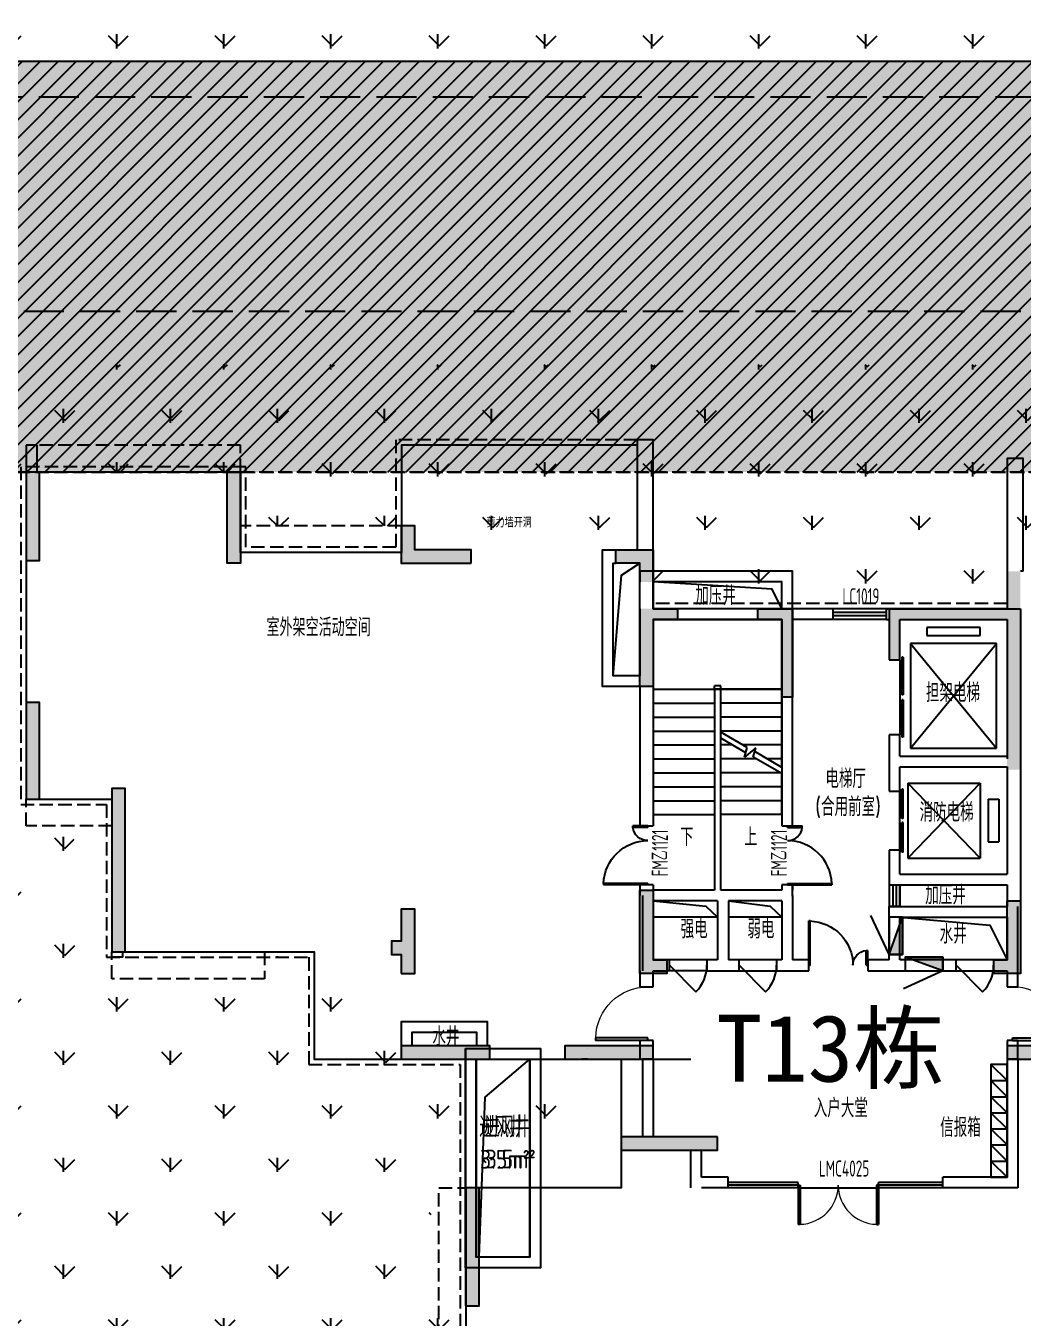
# Model space of a CAD drawing. Header units: millimetres. Extents: x 36720183 to 38160956, y 58934012 to 60388477.
# Drawn here: x 37444567 to 37463172, y 59427960 to 59452063 of the extents above; entities that cross this region are included whole.
import ezdxf

# ---------------------------------------------------------------- set-up
doc = ezdxf.new("R2010")
doc.units = ezdxf.units.MM
doc.header["$LTSCALE"] = 1000
doc.header["$MEASUREMENT"] = 0
doc.linetypes.add('DASH', pattern=[0.35, 0.25, -0.1])
for name, color, linetype in [('003-核算户型面积-公摊部分轮廓', 30, 'Continuous'), ('@ 绿化', 8, 'Continuous'), ('@YL', 2, 'Continuous'), ('@扑救面填充', 8, 'Continuous'), ('@植草板', 8, 'Continuous'), ('C_Wall', 6, 'Continuous'), ('DIM_SYMB', 3, 'Continuous'), ('EVTR', 2, 'Continuous'), ('j-建筑提资说明', 5, 'Continuous'), ('PUB_DIM', 3, 'Continuous'), ('PUB_TEXT', 7, 'Continuous'), ('RMJM - P1 - P - 120-1$0$文字说明', 7, 'Continuous'), ('STAIR', 2, 'Continuous'), ('TEXT', 1, 'Continuous'), ('WALL', 4, 'Continuous'), ('WINDOW', 2, 'Continuous'), ('WINDOW_TEXT', 3, 'Continuous'), ('X-A4-4F-PLAN$0$水X-EQU', 1, 'Continuous'), ('X-A4-4F-PLAN$0$洞', 5, 'Continuous'), ('扑救面', 2, 'Continuous'), ('裙楼挑廊', 7, 'Continuous'), ('首层轮廓', 6, 'Continuous')]:
    doc.layers.add(name, color=color, linetype=linetype)
doc.styles.add('_TCH_DIM', font='SIMPLEX', dxfattribs={"bigfont": 'GBCBIG'})
doc.styles.add('RMJM - P1 - P - 120-1$0$RMJM_TEXT', font='ARIAL.TTF', dxfattribs={"height": 2.5})
doc.styles.get("Standard").update_dxf_attribs({"font": 'gbenor.shx', "bigfont": 'gbcbig.shx'})
pattern_1 = [(90, (0, 0), (-997.7954749999999, 997.7954750000001), [264.58066, -1731.01015]), (45, (0, 0), (-997.7961550815103, 997.7961550815104), [264.58066, -1146.51615]), (135, (0, 0), (-997.7961550815104, -997.7961550815103), [264.58066, -1146.51615])]

# ---------------------------------------------------------------- blocks, each defined once
blk = doc.blocks.new('gj1-0107')
at = {"layer": 'WALL', "color": 2}
for points in [[(42815489.63040742, 57720322.79542077), (42816884.62962953, 57720322.81291258), (42816884.62962953, 57716229.60500555), (42815489.63040742, 57716229.60500555)], [(42815689.63040742, 57720122.79792853), (42816684.62962953, 57720122.81040477), (42816684.62962953, 57716429.60500555), (42815689.63040742, 57716429.60500555)]]:
    blk.add_lwpolyline(points, close=True, dxfattribs=at)
at = {"layer": 'j-建筑提资说明', "color": 2, "insert": (42815865.05048586, 57718434.61627517), "char_height": 350, "width": 1174.393483825028, "attachment_point": 1}
blk.add_mtext('3.5m² ', dxfattribs=at)
at = {"layer": 'PUB_TEXT', "color": 2}
blk.add_text('进风井', height=385.8156028368794, dxfattribs=at).set_placement((42815851.22953206, 57718667.03375608))
blk = doc.blocks.new('$DorLib2D$00000114')
at = {"color": 0}
blk.add_line((0.4999999999999964, 3.552713678800501e-15), (-0.2071067811864751, 0.7071067811864857), dxfattribs=at)
blk.add_arc((0.5000000000013856, -1.154631945610163e-12), 1.000000000001696, 135, 180, dxfattribs=at)
blk = doc.blocks.new('$DorLib2D$00000225')
at = {"color": 0}
for p, q in [((0.4750000000000032, -0.001447885298549778), (0.4750000000000032, 0.7521225008925327)), ((0.4750000000000032, 0.7521225008925327), (0.5000000000000036, 0.7521225008925363)), ((0.5000000000000036, -0.001447885298549778), (0.5000000000000036, 0.7521225008925363)), ((-0.4999999999999982, -3.552713678800501e-15), (-0.5, 0.252035990386009)), ((-0.4750000000000014, 0.252035990386009), (-0.5, 0.252035990386009)), ((-0.4749999999999996, -3.552713678800501e-15), (-0.4750000000000014, 0.252035990386009)), ((-0.4749999999999996, -3.552713678800501e-15), (-0.4999999999999947, -3.552713678800501e-15)), ((0.4750000000000032, -0.001447885298549778), (0.4999999999999929, -0.001447885298549778))]:
    blk.add_line(p, q, dxfattribs=at)
for centre, radius, start, end in [((0.5046168020419071, -0.001920809357812914), 0.7546247204382253, 92.24926861260724, 179.7237749158362), ((-0.5007908120542499, 0.002572563917482285), 0.2507930763238999, 359.7898704778746, 84.09743784757413)]:
    blk.add_arc(centre, radius, start, end, dxfattribs=at)
blk = doc.blocks.new('$DorLib2D$00000002')
for p, q in [((-0.5, -5.684341886080802e-17), (-0.5000000000000007, 0.4875)), ((-0.4750000000000007, 0.4875), (-0.5000000000000007, 0.4875)), ((-0.475, -2.842170943040401e-17), (-0.4750000000000007, 0.4875)), ((0.475, -2.842170943040401e-17), (0.4750000000000007, 0.4875)), ((0.4750000000000007, 0.4875), (0.5000000000000007, 0.4875)), ((0.5, -5.684341886080802e-17), (0.5000000000000007, 0.4875)), ((-0.5, -5.684341886080802e-17), (-0.475, -2.842170943040401e-17)), ((0.5, -5.684341886080802e-17), (0.475, -2.842170943040401e-17))]:
    blk.add_line(p, q)
at = {"lineweight": 13}
for centre, start, end in [((-0.4875, -4.263256414560601e-17), 0, 88.53071641864632), ((0.4875, -4.263256414560601e-17), 91.4692835813537, 180)]:
    blk.add_arc(centre, 0.4875, start, end, dxfattribs=at)
blk = doc.blocks.new('scjg0112')
at = {"layer": 'C_Wall'}
h = blk.add_hatch(color=252, dxfattribs=at)
h.dxf.hatch_style = 1
h.paths.add_polyline_path([(4965705.393087819, -2297534.260266309), (4965705.393087818, -2297334.26026631), (4965455.393087818, -2297334.26026631), (4965455.393087818, -2298984.260266309), (4965705.393087819, -2298984.260266309)])
h.paths.add_polyline_path([(4965705.393087819, -2300284.260266318), (4965455.393087818, -2300284.260266319), (4965455.393087818, -2301934.260266319), (4965705.393087819, -2301934.260266319), (4965705.393087819, -2301734.260266311)])
h.paths.add_polyline_path([(4967305.393087829, -2301734.260266307), (4967055.393087829, -2301734.260266307), (4967055.393087821, -2305234.260266309), (4967305.393087829, -2305234.260266309)])
h.paths.add_polyline_path([(4969805.392925042, -2309034.260420869), (4969805.392923154, -2308834.260407651), (4969555.392921264, -2308834.260424902), (4969555.392960969, -2311034.247795667), (4969805.392962263, -2311034.24779189)])
h.paths.add_polyline_path([(4971005.392974138, -2311634.260398222), (4970755.392974138, -2311634.260401988), (4970755.393036405, -2314834.26027388), (4971005.392900056, -2314834.260270104)])
h.paths.add_polyline_path([(4974605.895438893, -2315284.247755833), (4972905.428073579, -2315284.247795629), (4972905.428086761, -2315534.260277034), (4973055.428086761, -2315534.260273267), (4973055.428077346, -2315534.247791965), (4974605.89544265, -2315534.247756319)])
h.paths.add_polyline_path([(4982405.428086271, -2315284.247755833), (4980704.960720956, -2315284.247795629), (4980704.96073414, -2315534.260277034), (4980854.96073414, -2315534.260273267), (4980854.960724723, -2315534.247791965), (4982405.428090027, -2315534.247756319)])
h.paths.add_polyline_path([(4984555.428076146, -2311634.260272042), (4984305.428076146, -2311634.260272042), (4984305.428212345, -2314834.26027198), (4984555.428076033, -2314834.260272004), (4984555.428076009, -2314734.26027207)])
h.paths.add_polyline_path([(4985755.393076289, -2308834.260272356), (4985505.393076283, -2308834.260272055), (4985505.393076273, -2309034.260272089), (4985505.39307618, -2311034.247795656), (4985755.393077474, -2311034.247795667)])
h.paths.add_polyline_path([(4982855.393076332, -2307884.26027196), (4981055.393076334, -2307884.26027196), (4981055.393076325, -2308134.260271966), (4982855.393076322, -2308134.260272026)])
h.paths.add_polyline_path([(4974255.393076455, -2307884.260272049), (4972455.393076457, -2307884.2602721), (4972455.393076473, -2308134.260272166), (4974255.39307647, -2308134.260272054)])
h.paths.add_polyline_path([(4973305.393087821, -2306184.260272068), (4973105.393087825, -2306184.260272066), (4971655.393087818, -2306184.260272054), (4971655.393087818, -2306434.260274295), (4973305.393087818, -2306434.260274295)])
h.paths.add_polyline_path([(4975655.393087825, -2306184.260269867), (4975455.393087829, -2306184.260269865), (4974005.393087821, -2306184.260269853), (4974005.393087821, -2306434.260272095), (4975655.393087821, -2306434.260272095)])
h.paths.add_polyline_path([(4970255.393087826, -2304334.260266733), (4970005.393087814, -2304334.260266309), (4970005.393087814, -2304984.260266326), (4969255.393088335, -2304984.260266309), (4969255.393088335, -2305234.260270238), (4970255.393087826, -2305234.260266309)])
h.paths.add_polyline_path([(4975654.9990878, -2303484.260278332), (4975404.999087818, -2303484.260278332), (4975404.99908812, -2304834.260278299), (4975904.999087809, -2304834.260278334), (4975904.999087829, -2304584.260278338), (4975654.999087819, -2304584.260278335)])
h.paths.add_polyline_path([(4975654.999082283, -2298234.272759248), (4977654.999086901, -2298234.272759248), (4977654.999086901, -2298984.260267233), (4977854.999085284, -2298984.260267233), (4977855.304661675, -2298034.260267278), (4975654.999082304, -2298034.260267278), (4975654.999088823, -2297334.260265388), (4975404.999088823, -2297334.260267314), (4975404.9990823, -2301034.260267326), (4975654.9990823, -2301034.260267327)])
h.paths.add_polyline_path([(4969755.393087339, -2297334.260266309), (4968355.357766226, -2297334.260266294), (4968155.35776623, -2297334.260266293), (4968155.35776623, -2297584.260266301), (4969755.393087339, -2297584.260266311)])
h.paths.add_polyline_path([(4979854.999661685, -2298234.272759203), (4980304.99966169, -2298234.272759207), (4980304.999661687, -2298034.272759233), (4979654.999661696, -2298034.272759242), (4979654.999661715, -2299684.272759211), (4979854.999661694, -2299684.272759211)])
h.paths.add_polyline_path([(4986955.393088151, -2296484.260269723), (4986705.393088149, -2296484.260269723), (4986705.393088149, -2296934.260269723), (4985655.393088142, -2296934.260269723), (4985655.393088142, -2297184.260269722), (4986955.393088065, -2297184.260269383)])
h.paths.add_polyline_path([(4990205.393087709, -2295484.26026975), (4989955.393087709, -2295484.2602697), (4989955.393087723, -2297184.260276423), (4990205.393087722, -2297184.260276423)])
h.paths.add_polyline_path([(4993955.393087709, -2295484.260269749), (4993705.393087682, -2295484.260269732), (4993705.393087679, -2295684.260269751), (4993705.393087681, -2297134.260269749), (4993955.393087709, -2297134.260269749)])
h.paths.add_polyline_path([(4993955.393088146, -2299784.260269853), (4993705.393088147, -2299784.260269853), (4993705.393088147, -2301384.260269853), (4993705.393088151, -2301584.260269783), (4993955.393088146, -2301584.26026985)])
h.paths.add_polyline_path([(4992355.393087218, -2301384.260273214), (4992105.393087218, -2301384.260273214), (4992105.393087709, -2304234.260269698), (4992105.393087655, -2304434.260269698), (4992355.393087709, -2304434.260269697)])
h.paths.add_polyline_path([(4987135.793967269, -2304234.260269697), (4986955.393087707, -2304234.260269698), (4986955.393087706, -2303634.260269703), (4986705.393087706, -2303634.260269703), (4986705.393087706, -2304834.260269703), (4986955.393087702, -2304834.260269702), (4986955.393087709, -2304484.260269693), (4987135.793967269, -2304484.2602697)])
h.paths.add_polyline_path([(4982505.393098781, -2303284.260270343), (4982255.393098932, -2303284.260270344), (4982255.393087764, -2304584.260278333), (4982000.7232334, -2304584.260278333), (4982000.723233402, -2304834.26027834), (4982505.393087765, -2304834.260278335)])
h.paths.add_polyline_path([(4983905.393087763, -2306184.260271918), (4983705.393087767, -2306184.260271916), (4982255.393087761, -2306184.260271903), (4982255.393087761, -2306434.260274145), (4983905.393087761, -2306434.260274145)])
h.paths.add_polyline_path([(4986955.393087703, -2306184.260269717), (4986755.393087706, -2306184.260269715), (4985305.3930877, -2306184.260269702), (4985305.3930877, -2306434.260271944), (4986955.3930877, -2306434.260271944)])
h.paths.add_polyline_path([(4982254.99908245, -2297534.260282088), (4982504.993707754, -2297534.260282088), (4982504.999082834, -2297184.260263628), (4982954.999082784, -2297184.260278168), (4982954.999082834, -2296934.260269679), (4982254.99908221, -2296934.260269679)])
h.paths.add_polyline_path([(4982504.986029068, -2298034.260282089), (4981804.999086187, -2298034.260282092), (4981804.999085742, -2298234.260282091), (4982254.99908184, -2298234.260270859), (4982254.963760688, -2299484.272738611), (4982504.963760688, -2299484.272743694)])
for points in [[(4990205.393087709, -2295484.26026975), (4989955.393087709, -2295484.2602697), (4989955.393087723, -2297184.260276423), (4990205.393087722, -2297184.260276423)], [(4993705.393087679, -2295684.260269751), (4993705.393087682, -2295484.260269732), (4993955.393087709, -2295484.260269749), (4993955.393087709, -2297134.260269749), (4993705.393087681, -2297134.260269749), (4993705.39308768, -2295684.26026975)], [(4985655.393088142, -2297184.260269722), (4985655.393088142, -2296934.260269723), (4986705.393088149, -2296934.260269723), (4986705.393088149, -2296484.260269723), (4986955.393088151, -2296484.260269723), (4986955.393088065, -2297184.260269383)], [(4982954.999082834, -2296934.260269679), (4982254.99908221, -2296934.260269679), (4982254.999082648, -2298034.260282088), (4981804.999086187, -2298034.260282093), (4981804.999085742, -2298234.260282092), (4982254.99908184, -2298234.260281992), (4982254.963760688, -2299484.272749744), (4982504.963760688, -2299484.272749745), (4982504.999082834, -2297184.260269679), (4982954.999082784, -2297184.260278168)], [(4965705.393087818, -2297334.26026631), (4965705.393087818, -2297534.260266308), (4965705.393087819, -2297534.260266309), (4965705.393087819, -2298984.260266309), (4965455.393087818, -2298984.260266309), (4965455.393087818, -2297334.26026631)], [(4969755.393087339, -2297584.260266311), (4969755.393087339, -2297334.260266309), (4968355.357766226, -2297334.260266294), (4968355.35776623, -2297334.260266293), (4968155.35776623, -2297334.260266293), (4968155.35776623, -2297584.260266301)], [(4980304.99966169, -2298234.272759207), (4980304.999661687, -2298034.272759233), (4979654.999661696, -2298034.272759242), (4979654.999661715, -2299684.272759211), (4979854.999661694, -2299684.272759211), (4979854.999661685, -2298234.272759203)], [(4993705.393088151, -2301584.260269783), (4993705.393088151, -2301384.260269783), (4993705.393088147, -2301384.260269853), (4993705.393088147, -2299784.260269853), (4993955.393088146, -2299784.260269853), (4993955.393088146, -2301584.26026985)], [(4965705.393087819, -2301934.260266319), (4965455.393087818, -2301934.260266319), (4965455.393087818, -2300284.260266319), (4965705.393087819, -2300284.260266318), (4965705.393087819, -2301734.260266325), (4965705.393087819, -2301734.260266311)], [(4992105.393087655, -2304434.260269698), (4992105.393087764, -2304234.260269698), (4992105.393087709, -2304234.260269698), (4992105.393087218, -2301384.260273214), (4992355.393087218, -2301384.260273214), (4992355.393087709, -2304434.260269697)], [(4967055.393087829, -2301734.260266307), (4967305.393087829, -2301734.260266307), (4967305.393087829, -2305234.260266309), (4967055.393087821, -2305234.260266309)], [(4982255.393098932, -2303284.260270344), (4982255.393087764, -2304584.260278333), (4982000.7232334, -2304584.260278333), (4982000.723233402, -2304834.26027834), (4982505.393087765, -2304834.260278335), (4982505.393098781, -2303284.260270343)], [(4975654.9990878, -2303484.260278332), (4975404.999087818, -2303484.260278332), (4975404.99908812, -2304834.260278299), (4975904.999087809, -2304834.260278334), (4975904.999087829, -2304584.260278338), (4975654.999087819, -2304584.260278335)], [(4986955.393087702, -2304834.260269702), (4986705.393087706, -2304834.260269703), (4986705.393087706, -2303634.260269703), (4986955.393087706, -2303634.260269703), (4986955.393087707, -2304234.260269698), (4987135.793967269, -2304234.260269697), (4987135.793967269, -2304484.2602697), (4986955.393087709, -2304484.260269693)], [(4970005.393087814, -2304334.260266309), (4970005.393087814, -2304984.260266326), (4969255.393088335, -2304984.260266309), (4969255.393088335, -2305234.260270238), (4970255.393087826, -2305234.260266309), (4970255.393087826, -2304334.260266733)], [(4973105.393087825, -2306184.260272066), (4973305.393087821, -2306184.260272068), (4973305.393087818, -2306434.260274295), (4971655.393087818, -2306434.260274295), (4971655.393087818, -2306184.260272054), (4973105.393087823, -2306184.260272067)], [(4975455.393087829, -2306184.260269865), (4975655.393087825, -2306184.260269867), (4975655.393087821, -2306434.260272095), (4974005.393087821, -2306434.260272095), (4974005.393087821, -2306184.260269853), (4975455.393087826, -2306184.260269866)], [(4983705.393087767, -2306184.260271916), (4983905.393087763, -2306184.260271918), (4983905.393087761, -2306434.260274145), (4982255.393087761, -2306434.260274145), (4982255.393087761, -2306184.260271903), (4983705.393087765, -2306184.260271917)], [(4986755.393087706, -2306184.260269715), (4986955.393087703, -2306184.260269717), (4986955.3930877, -2306434.260271944), (4985305.3930877, -2306434.260271944), (4985305.3930877, -2306184.260269702), (4986755.393087704, -2306184.260269716)], [(4974255.393076455, -2307884.260272049), (4972455.393076457, -2307884.2602721), (4972455.393076473, -2308134.260272166), (4974255.39307647, -2308134.260272054)], [(4981055.393076334, -2307884.26027196), (4982855.393076332, -2307884.26027196), (4982855.393076322, -2308134.260272026), (4981055.393076325, -2308134.260271966)], [(4969555.392960969, -2311034.247795667), (4969805.392962263, -2311034.24779189), (4969805.392925042, -2309034.260420869), (4969805.39292693, -2309034.260407686), (4969805.392923154, -2308834.260407651), (4969555.392921264, -2308834.260424902)], [(4985755.393077474, -2311034.247795667), (4985505.39307618, -2311034.247795656), (4985505.393076278, -2309034.260272089), (4985505.393076273, -2309034.260272089), (4985505.393076283, -2308834.260272055), (4985755.393076289, -2308834.260272356)], [(4970755.392974138, -2311634.260401988), (4971005.392974138, -2311634.260398222), (4971005.392900056, -2314834.260270104), (4970755.393036405, -2314834.26027388)], [(4984555.428076146, -2311634.260272042), (4984305.428076146, -2311634.260272042), (4984305.428212345, -2314834.260421467), (4984305.428212378, -2314834.26027198), (4984555.428076033, -2314834.260272004), (4984555.428076009, -2314734.26027207), (4984555.428076005, -2314734.260272047)], [(4974605.89544265, -2315534.247756319), (4974605.895438893, -2315284.247755833), (4972905.428073579, -2315284.247795629), (4972905.428086761, -2315534.260277034), (4973055.428086761, -2315534.260273267), (4973055.428077346, -2315534.247791965)], [(4982405.428090027, -2315534.247756319), (4982405.428086271, -2315284.247755833), (4980704.960720956, -2315284.247795629), (4980704.96073414, -2315534.260277034), (4980854.96073414, -2315534.260273267), (4980854.960724723, -2315534.247791965)]]:
    blk.add_lwpolyline(points, close=True, dxfattribs=at)
at = {"layer": 'C_Wall', "const_width": 0.02}
blk.add_lwpolyline([(4977654.999086901, -2298984.260267233), (4977854.999085284, -2298984.260267233), (4977855.304661675, -2298034.260267278), (4975654.999082304, -2298034.260267278), (4975654.999088823, -2297334.260265388), (4975404.999088823, -2297334.260267315), (4975404.9990823, -2301034.260267327), (4975654.9990823, -2301034.260267327), (4975654.999082283, -2298234.272759248), (4977654.999086901, -2298234.272759248)], close=True, dxfattribs=at)
blk = doc.blocks.new('X-A4-4F-PLAN$0$A$C331B4B6F')
at = {"layer": 'X-A4-4F-PLAN$0$水X-EQU'}
blk.add_hatch(color=256, dxfattribs=at).paths.add_polyline_path([(-208.3333333283663, -272.191322632134), (258.3333333358169, -438.8591750822961), (-208.3333333283663, -438.8591750822961)])
blk.add_line((-208.3333333283663, -272.1925084143877), (278.6815788820386, -45.37597052007914), dxfattribs=at)
blk.add_lwpolyline([(-208.3333333283663, -272.1925084143877), (-208.3333333283663, -438.8591750822961), (258.3333333358169, -438.8591750822961), (258.3333333358169, -272.1925084143877)], close=True, dxfattribs=at)
at = {"layer": 'X-A4-4F-PLAN$0$洞'}
blk.add_lwpolyline([(-208.3333333283663, -272.191322632134), (258.3333333358169, -438.8591750822961), (-208.3333333283663, -438.8591750822961)], close=True, dxfattribs=at)
blk.add_lwpolyline([(-208.3318923041224, -272.1918372884393), (258.3333333358169, -438.8591750822961)], dxfattribs=at)
blk = doc.blocks.new('$DorLib2D$00000001')
for p, q in [((0.45, 0.9750000000000001), (0.5000000000000002, 0.9750000000000001)), ((0.45, 0), (0.45, 0.9750000000000001)), ((0.5, 0), (0.5, 0.9750000000000001)), ((0.5, 0), (0.45, 0))]:
    blk.add_line(p, q)
at = {"lineweight": 13}
blk.add_arc((0.475, 0), 0.975, 91.4692835813538, 180, dxfattribs=at)
blk = doc.blocks.new('$DORLIB2D$00000127')
at = {"color": 0, "linetype": 'Continuous'}
for p, q in [((-0.03333333333284827, 0.79489831543669), (-0.5333333333328483, 0.79489831543669)), ((-0.5333333333328483, 0.79489831543669), (-0.5333333333328483, 0.6904056441872441)), ((-0.03333333333284827, 0.6904056441872441), (-0.5333333333328483, 0.6904056441872441)), ((-0.03333333333284827, 0.79489831543669), (-0.03333333333284827, 0.6904056441872441)), ((0.03333333333284827, 0.79489831543669), (0.03333333333284827, 0.6904056441872441)), ((0.5333333333328483, 0.79489831543669), (0.03333333333284827, 0.79489831543669)), ((0.5333333333328483, 0.6904056441872441), (0.03333333333284827, 0.6904056441872441)), ((0.5333333333328483, 0.79489831543669), (0.5333333333328483, 0.6904056441872441)), ((0.5, 0.4999999999999787), (-0.5, 0.4999999999999787))]:
    blk.add_line(p, q, dxfattribs=at)
blk = doc.blocks.new('T10T12T13scpm')
at = {"color": 6}
for p, q in [((618023.9709732533, 103315.8290983886), (617823.9709732533, 103315.8290983886)), ((619723.9356539324, 100365.8291073889), (620023.9356539324, 100065.829108052)), ((619723.9356539324, 100065.829108052), (620023.9356539324, 99765.82910805196)), ((619723.9356539324, 100065.829108052), (620023.9356539324, 100065.829108052)), ((619723.9356539324, 99765.82910805196), (620023.9356539324, 99465.8291080296)), ((619723.9356539324, 99765.82910805196), (620023.9356539324, 99765.82910805196)), ((619723.9356539324, 99465.82910770923), (620023.9356539324, 99165.8291080296)), ((619723.9356539324, 99465.82910770923), (620023.9356539324, 99465.8291080296)), ((619723.9356539324, 99165.8291080296), (620023.9356539324, 98865.8291080296)), ((619723.9356539324, 99165.8291080296), (620023.9356539324, 99165.8291080296)), ((619723.9356539324, 98865.8291080296), (620023.9356539324, 98565.8291080296)), ((619723.9356539324, 98865.8291080296), (620023.9356539324, 98865.8291080296)), ((619723.9356539324, 98565.8291080296), (620023.9356539324, 98265.8291080296)), ((619723.9356539324, 98565.8291080296), (620023.9356539324, 98565.8291080296))]:
    blk.add_line(p, q, dxfattribs=at)
blk.add_lwpolyline([(620023.9356539324, 100365.8291080743), (619723.9356539324, 100365.8291073889), (619723.9356539324, 98265.8291080296), (620023.9356539324, 98265.8291080296), (620023.9356539324, 100365.8291080743)], dxfattribs=at)
at = {"layer": '003-核算户型面积-公摊部分轮廓', "color": 6}
blk.add_lwpolyline([(615823.970819883, 108865.8290982768), (615642.5326483697, 109229.871457018), (613423.9709753543, 109365.8415848166)], dxfattribs=at)
at = {"layer": '@YL', "color": 6, "ltscale": 0.2}
for points in [[(612674.0067209005, 107615.8283405676), (612833.2154410258, 109494.2216069102), (613173.9713987485, 109715.8415879533)], [(610173.5774053559, 96772.71539074928), (610285.7154410258, 99755.22160691023), (611118.872109279, 100465.8291220516)]]:
    blk.add_lwpolyline(points, dxfattribs=at)
at = {"layer": 'C_Wall', "color": 6}
blk.add_line((617823.6658187509, 108865.8451751545), (617823.6658187509, 108865.8451751545), dxfattribs=at)
at = {"layer": 'DIM_SYMB', "color": 6}
for points in [[(614024.0062977523, 104895.8166220859, 0, 0, 0), (614024.0062977523, 108015.8166220859, 0, 0, 0), (615224.0062977523, 108015.8166220859, 0, 0, 0), (615224.0062977523, 106625.8166220859, 80.00000000000001, 0, 0), (615224.0062977523, 106325.8166220859, 0, 0, 0)], [(615224.0062977523, 104895.8166220859, 0, 0, 0), (615224.0062977523, 105765.8166220859, 80.00000000000001, 0, 0), (615224.0062977523, 106065.8166220859, 0, 0, 0)]]:
    blk.add_lwpolyline(points, format="xyseb", dxfattribs=at)
at = {"layer": 'EVTR', "color": 6}
for p, q in [((618523.9709732533, 108515.829098247), (618523.9709732533, 108365.8290983438)), ((619523.9709732533, 108515.829098247), (618523.9709732533, 108515.829098247)), ((619523.9709732533, 108365.8290983438), (619523.9709732533, 108515.829098247)), ((618523.9709732533, 108365.8290983438), (619523.9709732533, 108365.8290983438)), ((618223.9709734395, 108215.8290984333), (618223.9709734395, 106265.8290984333)), ((619823.970973067, 108215.8290984333), (618223.9709734395, 108215.8290984333)), ((618223.9709734395, 108215.8290984333), (619823.970973067, 106266.0486489981)), ((618223.9709734395, 106265.8290984333), (619823.970973067, 108215.8290984333)), ((619823.970973067, 106265.8290984333), (619823.970973067, 108215.8290984333)), ((618223.9709734395, 106265.8290984333), (619823.970973067, 106265.8290984333)), ((618173.9714877158, 105615.8289928213), (619523.9714882746, 105615.8292133138)), ((618173.9714877158, 105615.8289928213), (618173.9717168212, 104215.8289929181)), ((618173.9714877158, 105615.8289928213), (619523.9717164487, 104215.8292131722)), ((619523.9714882746, 105615.8292133138), (618173.9717168212, 104215.8289929181)), ((619523.9714882746, 105615.8292133138), (619523.9717164487, 104215.8292131722)), ((619668.694475241, 105315.8292367831), (619868.694474496, 105315.8292693794)), ((619668.694475241, 105315.8292367831), (619668.6946056262, 104515.8292367384)), ((619868.694474496, 105315.8292693794), (619868.6946058124, 104515.8292693347)), ((619668.6946056262, 104515.8292367384), (619868.6946058124, 104515.8292693347)), ((618173.9717168212, 104215.8289929181), (619523.9717164487, 104215.8292131722))]:
    blk.add_line(p, q, dxfattribs=at)
at = {"layer": 'PUB_DIM', "color": 6}
for points in [[(613423.9709875956, 103415.8290984333), (614406.8339118734, 103317.7462901175), (614623.9709728807, 103115.8290984333)], [(614823.970973067, 103415.8290984333), (615606.8339120597, 103317.7462901175), (615823.970973067, 103115.8290984333)], [(618023.9709732533, 103115.8290983886), (619705.0210097954, 102964.0414610207), (620023.9356547073, 102315.829098247)]]:
    blk.add_lwpolyline(points, dxfattribs=at)
at = {"layer": 'STAIR', "color": 6}
for p, q in [((615824.0062977523, 108665.8166220859), (613424.0062977523, 108665.8166220859)), ((613424.0062977523, 108665.8166220859), (613424.0062977523, 107365.8166220859)), ((615824.0062977523, 107365.8166220859), (615824.0062977523, 108665.8166220859)), ((613424.0062977523, 107365.8166220859), (613424.0062977523, 105025.8166220859)), ((613424.0062977523, 107365.8166220859), (614564.006297566, 107365.8166220859)), ((613424.0062977523, 107365.8166220859), (615824.0062977523, 107365.8166220859)), ((614684.006297566, 107425.8166212067), (614564.006297566, 107425.8166212067)), ((614564.006297566, 107365.8166220859), (614564.006297566, 107425.8166212067)), ((614624.0062977523, 107365.8166220859), (614624.0062977523, 107365.8290930241)), ((614624.006297566, 107365.8166212067), (614624.006297566, 107365.8290930241)), ((614624.006297566, 107365.8166212067), (614624.006297566, 107365.8166212067)), ((614683.9709734023, 107365.8166220859), (614683.9709734023, 107425.8166212067)), ((615824.0062977523, 107365.8166220859), (614683.9709734023, 107365.8166220859)), ((615824.0062982738, 105907.1414866149), (615824.0062977523, 107365.8166220859)), ((613424.0062977523, 107105.8166220859), (614564.006297566, 107105.8166220859)), ((615824.0062977523, 107105.8166220859), (614683.9709734023, 107105.8166220859)), ((613424.0062977523, 106845.8166220859), (614564.006297566, 106845.8166220859)), ((615824.0062977523, 106845.8166220859), (614683.9709734023, 106845.8166220859)), ((613424.0062977523, 106585.8166220859), (614564.006297566, 106585.8166220859)), ((615824.0062977523, 106585.8166220859), (614683.9709734023, 106585.8166212365)), ((615176.8849117234, 106280.7571932301), (614683.9709734023, 106565.3411886469)), ((613424.0062977523, 106325.8166220859), (614564.006297566, 106325.8166220859)), ((615150.0899928361, 106180.7571945637), (614683.9709734023, 106449.8711351678)), ((614898.8396922871, 106325.8166228384), (614683.9709734023, 106325.8166222498)), ((615824.0062977523, 106325.8166220859), (615098.8396885842, 106325.8166228384)), ((613424.0062977523, 106065.8166220859), (614564.006297566, 106065.8166220859)), ((615349.1729049161, 106065.8166212067), (614683.9709734023, 106065.8166220114)), ((615128.5468822941, 106100.3572066277), (615176.8849117234, 106280.7571932301)), ((615334.5918237343, 106273.2494409904), (615128.5468822941, 106100.3572066277)), ((615288.4103646055, 106100.897890836), (615334.5918237343, 106273.2494409904)), ((615824.0062982738, 105791.6714346334), (615288.4103646055, 106100.897890836)), ((615824.0062982738, 105907.1414867193), (615315.2052834481, 106200.8978893459)), ((615824.0062977523, 106065.8166220859), (615549.1729030386, 106065.8166212067)), ((613424.0062977523, 105805.8166220859), (614564.006297566, 105805.8166220859)), ((615799.506115295, 105805.8166212067), (614683.9709734023, 105805.8166220412)), ((615824.0062977523, 105025.8166220859), (615824.0062982738, 105791.6714339852)), ((613424.0062977523, 105545.8166220859), (614564.006297566, 105545.8166220859)), ((615824.0062977523, 105545.8166220859), (614683.9709734023, 105545.8166220859)), ((613424.0062977523, 105285.8166220859), (614564.006297566, 105285.8166220859)), ((615824.0062977523, 105285.8166220859), (614683.9709734023, 105285.8166220859)), ((613424.0062977523, 105025.8166220859), (614564.006297566, 105025.8166220859)), ((615824.0062977523, 105025.8166220859), (614683.9709734023, 105025.8166220859)), ((616123.9356665984, 98065.8291080296), (617623.9356665984, 98065.8291080296))]:
    blk.add_line(p, q, dxfattribs=at)
at = {"layer": 'WALL', "color": 6}
for p, q in [((601723.9709762335, 111915.8291069567), (601723.9713993892, 111415.8291266784)), ((601923.9709764197, 111915.8291069567), (601723.9709762335, 111915.8291069567)), ((601923.9709764197, 111915.8291069567), (601923.9709764197, 111415.8291069567)), ((620023.9709760472, 109565.8291103542), (620023.9709760472, 108865.8290983438)), ((620323.970969528, 109565.8291300759), (620273.9713927582, 109565.8415903226)), ((613423.9709753543, 109365.8415848166), (613423.9709764197, 108865.8290983438)), ((613873.9709728807, 108865.8290983438), (613423.9709764197, 108865.8415903598)), ((616773.9709728807, 108865.829098247), (613873.9709728807, 108865.8290983438)), ((616023.9709732533, 104815.8290930763), (616023.9709732533, 108865.8290983438)), ((616773.9709728807, 108865.8290983438), (616773.9709728807, 108665.8290983886)), ((617773.6658239216, 108865.8290921897), (617823.6658187509, 108865.8451751545)), ((617773.7301557958, 108665.8290983886), (617773.6658239216, 108865.8290921897)), ((617823.970973067, 108865.8290983438), (620273.9713937566, 108865.8290983438)), ((617823.970973067, 108865.8290983438), (617823.970973067, 107915.8290983886)), ((620273.9713937566, 108865.8290983438), (620273.971393764, 105515.8290984333)), ((613423.9709764197, 108665.8290983886), (613423.9709764197, 104815.8290930763)), ((613423.9709764197, 108665.8290983886), (613873.9709728807, 108665.8290983886)), ((613873.9709728807, 108665.8290983886), (615823.970973067, 108665.8290983886)), ((615823.970973067, 108665.8290983886), (615823.970973067, 104815.8290930763)), ((616773.9709728807, 108665.8290983886), (616024.0062942207, 108665.829098396)), ((617773.7301557958, 108665.8290983886), (617823.7301506177, 108665.8451813534)), ((618023.9709732533, 108665.8290983886), (620023.9709760472, 108665.8290983886)), ((618023.9709732533, 107915.8290983886), (618023.9709732533, 108665.8290983886)), ((620023.9709760472, 108665.8290983886), (620023.9709760472, 106065.8290982917)), ((620023.9709760472, 108665.8290983886), (620023.9709760472, 108415.8290983438)), ((617823.970973067, 107915.8290983886), (618023.9709732533, 107915.8290983886)), ((618023.9709732533, 106515.829098247), (617823.970973067, 106515.829098247)), ((617823.970973067, 106515.829098247), (617823.970973067, 105965.8290984333)), ((618023.9709732533, 106115.8290982917), (618023.9709732533, 106515.829098247)), ((618023.9709732533, 106115.8290982917), (620023.9709760472, 106115.8290982917)), ((617823.970973067, 105965.8290984333), (617823.970973067, 105465.8289258629)), ((618023.9709732533, 105465.8289258629), (618023.9709732533, 105915.8290983438)), ((618023.9709732533, 105915.8290983438), (620023.9709760472, 105915.8290983438)), ((620023.9709760472, 105915.8290983438), (620023.9709760472, 103915.8290983438)), ((617823.970973067, 105465.8289258629), (618023.9709732533, 105465.8289258629)), ((620273.971393764, 105515.8290984333), (620273.971393764, 103315.829098247)), ((615823.970973067, 104815.8290930763), (616023.9709732533, 104815.8290930763)), ((617823.970973067, 104365.828925997), (617823.970973067, 103715.8290983886)), ((618023.9709732533, 104365.828925997), (617823.970973067, 104365.828925997)), ((618023.9709732533, 103915.8290983886), (618023.9709732533, 104365.828925997)), ((618023.9709732533, 103915.8290983886), (620023.9709760472, 103915.8290983886)), ((618723.9727513343, 103915.8290983438), (620023.9709760472, 103915.8290983438)), ((613173.9709762335, 103715.8290929794), (613173.9709762335, 103515.8290982917)), ((613423.9709764197, 103715.8290929794), (613173.9709762335, 103715.8290929794)), ((613423.9709764197, 103715.8290929794), (613423.9709764197, 103615.8290929794)), ((613423.9709764197, 103715.8290929794), (613423.9709764197, 103615.8290983886)), ((615823.970973067, 103715.8291049153), (615823.970973067, 103615.8290983886)), ((616023.9709732533, 103715.8290929794), (615823.970973067, 103715.8290929794)), ((615823.970973067, 103715.8290929794), (615823.970973067, 103615.8290929794)), ((616023.9709732533, 103715.8291049153), (616023.9709732533, 103615.8290983886)), ((616023.9709732533, 103504.5310140774), (616023.9709732533, 103715.8290929794)), ((617823.9709733054, 103715.8290983886), (618023.9709732533, 103715.8290983886)), ((618023.9709732533, 103715.8290983886), (620023.9709760472, 103715.8290983886)), ((618023.9709732533, 103315.8290983886), (618023.9709732533, 103715.8290983886)), ((620023.9709760472, 103715.8290983886), (620023.9709760472, 103315.8290983886)), ((613223.9709762335, 103515.8290982917), (613223.9709762335, 102115.8290982917)), ((613423.9709764197, 103415.8290984333), (613423.9709764197, 102315.829098478)), ((614623.9709728807, 103415.8290984333), (613423.9709764197, 103415.8290984333)), ((614563.9709732905, 103615.8290983886), (613424.0062976256, 103615.8290983886)), ((614623.9709728807, 103415.8290984333), (614623.9709728807, 102315.829098478)), ((615823.970973067, 103615.8290983886), (614683.9709734023, 103615.8290983886)), ((614823.970973067, 103415.8290984333), (614823.970973067, 102315.829098478)), ((615823.970973067, 103415.8290984333), (614823.970973067, 103415.8290984333)), ((615823.970973067, 103415.8290984333), (615823.970973067, 102315.829098478)), ((616023.9709732533, 103515.8290982917), (616023.9709732533, 103615.8290983886)), ((616023.9709732533, 103515.8290982917), (616023.9709732533, 102315.829098247)), ((616023.9709732533, 103504.5310140774), (616023.9709732533, 103315.8290995508)), ((617823.9709732533, 103315.8290983886), (618023.9709732533, 103315.8290983886)), ((618023.9709732533, 103315.8290983886), (617823.9709733054, 103315.8290983886)), ((617823.970973067, 102315.829098247), (617823.970973067, 103315.8290983886)), ((618023.9709732533, 103315.8290983886), (620023.9709760472, 103315.8290983886)), ((620223.9709762335, 101815.841585733), (620223.9709762335, 103315.829098247)), ((614623.9709728807, 103115.8290984333), (613423.9709764197, 103115.8290984333)), ((615823.970973067, 103115.8290984333), (614823.970973067, 103115.8290984333)), ((618023.9709732533, 103115.8290983886), (620023.9709760472, 103115.8290983886)), ((618023.9709732533, 102315.829098247), (618023.9709732533, 103115.8290983886)), ((620023.9709760472, 103115.8290983886), (620023.9709760472, 102315.829098478)), ((613678.6408308372, 102315.829098247), (613423.9709764197, 102315.829098478)), ((613723.9709726945, 102315.829098478), (613678.6408308372, 102315.829098478)), ((613723.9709726945, 102115.8290985227), (613723.9709726945, 102315.829098478)), ((614623.9709728807, 102315.829098478), (614423.9709728807, 102315.829098478)), ((614423.9709728807, 102315.829098478), (614423.9709728807, 102115.8290985227)), ((615023.9709732533, 102315.829098247), (614823.970973067, 102315.829098478)), ((615023.9709732533, 102115.8290982917), (615023.9709732533, 102315.829098247)), ((615823.970973067, 102315.829098478), (615723.9709734395, 102315.829098247)), ((615723.9709734395, 102315.829098247), (615723.9709734395, 102115.8290982917)), ((616323.9709728807, 102315.829098247), (616023.9709732533, 102315.829098247)), ((616323.9709728807, 102115.8290982917), (616323.9709728807, 102315.829098247)), ((617823.970973067, 102315.829098247), (617423.9709734395, 102315.829098247)), ((617423.9709734395, 102315.829098247), (617423.9709734395, 102115.8290982917)), ((619071.5541323125, 102315.829098247), (618023.9709732533, 102315.829098247)), ((619073.577393584, 102115.8290982917), (619073.577393584, 102315.829098478)), ((620023.9709760472, 102315.829098478), (619773.5773937628, 102315.829098478)), ((619773.5773937628, 102315.829098478), (619773.5773937628, 102115.8290982917)), ((613173.9709762335, 102115.8290982917), (613173.9709762335, 101815.841585733)), ((613423.9709764197, 101815.841585733), (613423.9709764197, 102115.8290982917)), ((613423.9709764197, 102115.8290982917), (613678.6408308372, 102115.8290982917)), ((613723.9709726945, 102115.8290985227), (613678.6408308372, 102115.8290985227)), ((614423.9709728807, 102115.8290985227), (614723.9709725082, 102115.8290985227)), ((614705.7100399807, 102115.8290982917), (615023.9709732533, 102115.8290982917)), ((615723.9709734395, 102115.8290982917), (615923.9709726945, 102115.8290982917)), ((615923.9709726945, 102115.8290982917), (616323.9709728807, 102115.8290982917)), ((617423.9709734395, 102115.8290982917), (618723.9727513343, 102115.8290982917)), ((618723.9727513343, 102115.8290982917), (619071.5541323125, 102115.8290982917)), ((619773.5773937628, 102115.8290982917), (620023.9709760472, 102115.8290982917)), ((620023.9709760472, 102115.8290982917), (620023.9709760472, 101815.841585733)), ((613173.9709762335, 101815.841585733), (613423.9709764197, 101815.841585733)), ((620023.9709760472, 101815.841585733), (620223.9709762335, 101815.841585733)), ((613423.9709764197, 100815.841585733), (613173.9709762335, 100815.841585733)), ((613173.9709762335, 100815.841585733), (613173.9709762335, 100465.8204665482)), ((613423.9709764197, 100465.8223867044), (613423.9709764197, 100815.841585733)), ((620223.9709762335, 100815.841585733), (620023.9709760472, 100815.841585733)), ((620023.9709760472, 100815.841585733), (620023.9709760472, 100665.8291039318)), ((620223.9709762335, 100465.8291037083), (620223.9709762335, 100815.841585733)), ((612193.5606995076, 100665.8291069567), (612193.5606995076, 100665.8291069567)), ((612193.5606995076, 100465.8291070014), (612093.5606989488, 100465.8291070014)), ((612205.3922773749, 100465.8291046768), (613323.9709767923, 100465.8291046768)), ((613223.9709764197, 100465.8223867044), (613223.9709764197, 99015.84158567339)), ((613423.9709764197, 100465.8223867044), (613223.9709764197, 100465.8223867044)), ((613323.9709767923, 100465.8291046768), (614123.9709877819, 100465.8291049078)), ((613423.9709764197, 100465.8223867044), (613423.9709764197, 99015.84158567339)), ((620023.9709760472, 100465.8415855393), (620023.9709760472, 98265.82912282646)), ((620223.9709760472, 100465.8415855393), (620023.9709760472, 100465.8415855393)), ((620123.970976606, 100465.8291037455), (620223.9709762335, 100465.8291037083)), ((620223.9709760472, 100465.8415855393), (620223.9709760472, 98165.82912284136)), ((613423.9709764197, 99015.84158567339), (613223.9709764197, 99015.84158567339)), ((614123.9356665984, 98165.82910802215), (614123.935666576, 98765.84158565104)), ((614123.935666576, 98765.84158565104), (614323.935666576, 98765.84158565849)), ((614323.9356665909, 98265.8291080296), (614323.935666576, 98765.84158565849)), ((614123.9356665984, 98065.8291080296), (614123.9356665984, 98165.82910802215)), ((614823.577405259, 98265.8291080296), (614323.9356665909, 98265.8291080296)), ((614823.577405259, 98065.8291080296), (614823.577405259, 98265.8291080296)), ((620023.9709760472, 98265.82912282646), (618823.9709748179, 98265.8291080296)), ((618823.970977284, 98065.8291080296), (618823.9709748179, 98265.8291080296)), ((620223.9709760472, 98165.82912284136), (620223.9709760472, 98065.82912283391)), ((614124.0251970217, 98070.05971898139), (614121.9098915458, 98070.10448419303)), ((614123.9356665984, 98065.8291080296), (614124.0251970217, 98070.05971898139)), ((614823.577405259, 98065.8291080296), (614323.9356666505, 98065.8291080296)), ((620023.9709760696, 98065.82912282646), (618823.970977284, 98065.8291080296)), ((620023.9709760696, 98065.82912282646), (620023.9709760472, 98065.82912283391)), ((620223.9709760472, 98065.82912283391), (620023.9709760472, 98065.82912283391))]:
    blk.add_line(p, q, dxfattribs=at)
for points in [[(613423.9713993669, 109965.8415879533), (613423.9709697142, 112015.8291085139), (613123.970969528, 112015.8291085139), (613123.970969528, 109965.8415879533)], [(620323.970969528, 109565.8291152641), (620323.970969528, 111665.8291118667), (620023.9709693417, 111665.8291118667), (620023.9709693417, 109565.8291016519)], [(613173.9709762335, 107415.829107888), (613174.0067209005, 107415.8283405676), (612474.0067209005, 107415.8283405676), (612474.006720908, 109965.8415879533), (612723.9713987485, 109965.8415880054)], [(613174.0036494285, 107615.8283405453), (613174.0036494285, 107615.8283405453), (612674.0067209005, 107615.8283405676), (612674.006720908, 109715.841587998), (612723.9713987857, 109715.8415880054)], [(616023.970819883, 108865.8415903598), (616023.970819883, 109565.8415903598), (613173.9709762409, 109565.8408165276), (613173.9709762409, 109365.8408224881)], [(615823.970819883, 108865.8415903598), (615823.970819883, 109365.8415899277), (613423.9713986069, 109365.8415848166)], [(613173.9709762335, 108865.8415903598), (613173.9709762335, 107615.8291079104)], [(613173.9709762335, 107415.829107888), (613173.9709762335, 104815.8290930763), (613423.9709764197, 104815.8290930763)], [(614683.9709734023, 103615.8290983886), (614683.9709734023, 107365.8290930241), (614563.9709732905, 107365.8290930241), (614563.9709732905, 103615.8290983886)], [(615823.970973067, 106615.8290929794), (615823.970973067, 105715.8290928379)], [(603523.9709761962, 102465.8290959224), (603523.9709761962, 102365.8290959224), (603323.9709767923, 102365.8283156082), (603323.9709767923, 102465.8290959224)], [(608723.9709762335, 100715.841587916), (608723.9709762335, 101165.841587916), (610323.9709762335, 101165.841587916), (610323.9709762409, 100715.8415879309)], [(608923.9709762335, 100715.841587916), (608923.9709762335, 100965.841587916), (610123.9709762335, 100965.841587916), (610123.9709762409, 100715.8415879309)]]:
    blk.add_lwpolyline(points, dxfattribs=at)
for points in [[(609923.8728871718, 100665.9058059677), (611318.872109279, 100665.9232977778), (611318.872109279, 96572.71539074928), (609923.8728871718, 96572.71539074928)], [(610123.8728871718, 100465.9083137363), (611118.872109279, 100465.9207899719), (611118.872109279, 96772.71539074928), (610123.8728871718, 96772.71539074928)]]:
    blk.add_lwpolyline(points, close=True, dxfattribs=at)
at = {"layer": 'WINDOW', "color": 6}
for p, q in [((617773.6657204852, 108865.8290922642), (616773.9709728807, 108865.5075310916)), ((617773.6872678772, 108799.1624316871), (616773.9709728807, 108799.1624316871)), ((617773.7087118402, 108732.4957650378), (616773.9709728807, 108732.4957650378)), ((617773.7301557958, 108665.8290983886), (616773.9709728807, 108665.8290983886)), ((616023.9709732533, 106915.8290930241), (616023.9709732533, 107115.8290929794)), ((617823.9709733054, 103715.8290983886), (617823.9709733054, 103315.8290983886)), ((617890.6376399547, 103715.8290983886), (617890.6376399547, 103315.8290983886)), ((617957.304306604, 103715.8290983886), (617957.304306604, 103315.8290983886)), ((618023.9709732533, 103715.8290983886), (618023.9709732533, 103315.8290983886)), ((614423.9709728807, 102315.829098478), (613723.9709726945, 102315.829098478)), ((615723.9709734395, 102315.829098247), (615023.9709732533, 102315.829098247)), ((619773.5773937628, 102315.8291017413), (619073.577393584, 102315.8291017413)), ((614423.9709728807, 102115.8290985227), (613723.9709726945, 102115.8290985227)), ((615023.9709732533, 102115.8290982917), (615723.9709734395, 102115.8290982917)), ((619073.577393584, 102115.829101786), (619773.5773937628, 102115.829101786)), ((616123.9356665984, 98065.8291080296), (616123.9356665984, 98165.8291080296)), ((617623.9356665984, 98065.8291080296), (617623.9356665984, 98165.8291080296)), ((616872.2242622152, 98065.8291080296), (616875.6470709816, 98065.8291080296))]:
    blk.add_line(p, q, dxfattribs=at)
for points in [[(616123.9356665984, 98165.8291080296), (614823.577405259, 98165.8291080296)], [(616123.9356665984, 98115.8291080296), (614823.577405259, 98115.8291080296)], [(618823.9709760472, 98165.8291080296), (617623.9356665984, 98165.8291080296)], [(618823.9709760472, 98115.8291080296), (617623.9356665984, 98115.8291080296)], [(616123.9356665984, 98065.8291080296), (614823.577405259, 98065.8291080296)], [(616875.6470709816, 98065.8291080296), (616872.2242622152, 98065.8291080296)], [(618823.9709760472, 98065.8291080296), (617623.9356665984, 98065.8291080296)]]:
    blk.add_lwpolyline(points, dxfattribs=at)
at = {"layer": '首层轮廓', "color": 6, "linetype": 'DASH'}
blk.add_line((620023.9709760472, 108965.8415903598), (613423.9709764197, 108965.8415903598), dxfattribs=at)
for points in [[(613123.9709762335, 112015.8416024148), (608623.9709829614, 112015.8416024148), (608623.970982492, 110015.8416025117), (605823.9709828123, 110015.8416025341), (605823.9709824324, 111515.8415875733), (601623.970982857, 111515.8416028246), (601623.9709824026, 105215.8592480868), (603223.9709353372, 105215.5766582489), (603223.9709852487, 102365.8415876478), (606998.970982939, 102365.8415987268), (606998.970982939, 100365.8415995389), (609823.8728875071, 100365.841583766), (609823.8728868365, 98165.84160009772), (609823.9709942713, 98165.84160165489), (609823.9709942713, 95265.8415967375), (609823.9709942713, 94965.84159673005), (611023.9359944165, 94965.84159678221), (611023.9359944165, 91265.84197565913), (614423.970988214, 91265.82934930176)], [(605723.9709757492, 111415.8415879384), (605723.9709762335, 111915.8415989727), (601723.9709762335, 111915.8415989727), (601723.9709744155, 111415.841602467)], [(608723.9709757641, 109915.8416025117), (608723.9709757045, 110415.8415990174), (605723.9709760025, 110415.8415982649), (605723.9709762335, 109915.8416025341)], [(603323.9709268808, 105315.558997944), (603323.9709767923, 104815.8416005373), (601723.9709762335, 104815.8416005373), (601723.9514617398, 105315.8415912315)], [(606173.970976606, 102465.8415963054), (606173.970976606, 101965.8416110799), (603323.9709775299, 101965.8416110799), (603323.9709760621, 102465.8415895551)], [(611123.9364109635, 94565.84159678221), (609423.9709877819, 94565.84159655124), (609423.9709877819, 98065.82912284136), (609923.9709872231, 98065.82912284136)]]:
    blk.add_lwpolyline(points, dxfattribs=at)
at = {"layer": '首层轮廓', "color": 6}
blk.add_lwpolyline([(620323.9713927731, 111665.8416038826), (620023.9713925868, 111665.8416038826), (620023.9713925868, 108865.8415903598), (613423.9713996723, 108865.8415903598), (613423.9713929594, 112015.8416005298), (613123.9713927731, 112015.8416005298), (613123.9713927731, 111915.8416024148), (608723.9713994786, 111915.8416024148), (608723.9713990092, 109915.8416025117), (605723.9713993743, 109915.8416025341), (605723.9713990018, 111415.8415879384), (601723.9713993892, 111415.841602467), (601723.9713989571, 105315.8415877819), (603323.971350126, 105315.558997944), (603323.9714000449, 102465.8415879384), (607098.9713994786, 102465.8415990174), (607098.9713994786, 100465.8415992633), (612823.9714115933, 100465.8415834904), (612823.9714108631, 98065.84160004556), (609923.971410811, 98065.84160160273), (609923.971410811, 95265.8415967375)], dxfattribs=at)
at = {"layer": 'C_Wall', "color": 6, "xscale": -1}
blk.add_blockref('scjg0112', (5595678.970481582, 2406900.101857632), dxfattribs=at)
at = {"layer": 'WINDOW', "color": 6}
for name, p, xscale, yscale, zscale, rotation in [('$DORLIB2D$00000127', (617923.9709726945, 107215.8290984333), -1400, 200, 1400, 270), ('$DORLIB2D$00000127', (617923.9709726945, 104915.8289260492), 1100, 200, -1100, 270), ('$DorLib2D$00000225', (613322.4136238694, 104265.8290930241), -1100, 1100, -1100, 90), ('$DorLib2D$00000225', (615927.1563203484, 104265.8290930241), 1100, 1100, -1100, 270), ('$DorLib2D$00000114', (614073.9709723219, 102215.8290986195), 700.0000000000001, 700.0000000000001, -700.0000000000001, 180), ('$DorLib2D$00000114', (615373.9709728807, 102215.8290983886), 700.0000000000001, 700.0000000000001, -700.0000000000001, 180), ('$DorLib2D$00000114', (619423.5773941353, 102215.8290983886), 700.0000000000001, 700.0000000000001, -700.0000000000001, 180), ('$DorLib2D$00000001', (613323.9709767923, 101315.841585733), -1000, 1000, 1000, 90), ('$DorLib2D$00000001', (620123.970976606, 101315.841585733), 1000, 1000, 1000, 270), ('$DorLib2D$00000002', (616873.9356665984, 98115.8291080296), 1500, 1500, -1500, 180)]:
    blk.add_blockref(name, p, dxfattribs=dict(at, xscale=xscale, yscale=yscale, zscale=zscale, rotation=rotation))
at = {"layer": 'WINDOW', "color": 6, "xscale": -1100, "yscale": 1100, "zscale": -1100}
blk.add_blockref('$DorLib2D$00000225', (616873.9709726945, 102215.8290983886), dxfattribs=at)
at = {"layer": 'X-A4-4F-PLAN$0$水X-EQU', "color": 6, "xscale": 1.5, "yscale": 1.5, "zscale": 1.5}
for p, rotation in [((617415.6822104454, 102728.3290983811), 90), ((618511.4709730744, 101707.5403358564), 180)]:
    blk.add_blockref('X-A4-4F-PLAN$0$A$C331B4B6F', p, dxfattribs=dict(at, rotation=rotation))
at = {"layer": 'j-建筑提资说明', "color": 6, "insert": (610189.3435570374, 98772.0873464942), "char_height": 350, "width": 1174.393483825028, "attachment_point": 1}
blk.add_mtext('3.5m² ', dxfattribs=at)
at = {"layer": 'PUB_TEXT', "color": 6, "style": '_TCH_DIM'}
for s, height, p in [('剪力墙开洞', 168.7943262411347, (610313.8452586159, 110384.674369216)), ('下', 337.5886524822695, (613929.0594892427, 104440.8166220859)), ('上', 337.5886524822695, (615119.750978604, 104440.8166220859))]:
    blk.add_text(s, height=height, dxfattribs=at).set_placement(p)
at = {"layer": 'PUB_TEXT', "color": 6}
for s, height, p in [('室外架空活动空间', 337.5886524822695, (606207.9860057384, 108352.02935379)), ('进风井', 385.8156028368794, (610175.5226032212, 99004.50482740253))]:
    blk.add_text(s, height=height, dxfattribs=at).set_placement(p)
at = {"layer": 'RMJM - P1 - P - 120-1$0$文字说明', "color": 6, "insert": (618859.3677980676, 101294.9120201543), "char_height": 1250, "width": 25500, "attachment_point": 3, "style": 'RMJM - P1 - P - 120-1$0$RMJM_TEXT'}
blk.add_mtext('{\\fSimSun|b0|i0|c134|p2;T13栋}', dxfattribs=at)
at = {"layer": 'TEXT', "color": 6}
for s, p in [('加压井', (614209.0097314641, 108935.5822761431)), ('担架电梯', (618510.0711830407, 107125.9912449196)), ('电梯厅', (616635.2695920542, 105521.4912496284)), ('(合用前室)', (616441.9415465742, 104997.9912495017)), ('消防电梯', (618391.4273595363, 104893.6291789711)), ('加压井', (618496.1585492641, 103350.6408736706)), ('强电', (613934.1352077872, 102718.2218295932)), ('弱电', (615179.4040984139, 102718.2218295932)), ('水井', (618766.3791375011, 102620.4407717884)), ('水井', (609301.553724654, 100713.3814759329)), ('入户大堂', (616417.8080101237, 99378.6967143789)), ('信报箱', (618776.3719952628, 99016.40871404856))]:
    blk.add_text(s, height=350, dxfattribs=at).set_placement(p)
at = {"layer": 'WINDOW_TEXT', "color": 6, "width": 0.7}
for s, p in [('LC1019', (616953.2853996083, 108948.8709912002)), ('LMC4025', (616512.2086150646, 98275.46042583138))]:
    blk.add_text(s, height=300, dxfattribs=at).set_placement(p)
for p in [(613697.0208435282, 103873.6298727319), (615918.8558692262, 103873.6298727319)]:
    blk.add_text('FM乙1121', height=300, rotation=90, dxfattribs=at).set_placement(p)

msp = doc.modelspace()

# ---------------------------------------------------------------- hatches: boundary and pattern name
at = {"layer": '@ 绿化', "linetype": 'Continuous'}
h = msp.add_hatch(dxfattribs=at)
h.set_pattern_fill('GRASS', color=256, scale=500, style=0)
h.set_pattern_definition(pattern_1)
edge = h.paths.add_edge_path()
edge.add_line((37432272.49245877, 59467760.27579162), (37445965.5923879, 59467760.27579162))
edge.add_line((37445965.5923879, 59467760.27579162), (37445965.59237233, 59465505.53423654))
edge.add_line((37445965.59237233, 59465505.53423654), (37462565.74318279, 59465505.53423654))
edge.add_line((37462565.74318279, 59465505.53423654), (37462565.74324977, 59473905.53428282))
edge.add_line((37462565.74324977, 59473905.53428282), (37465018.18873134, 59473317.57651842))
edge.add_line((37465018.18873134, 59473317.57651842), (37472499.82209767, 59472790.68398325))
edge.add_line((37472499.82209767, 59472790.68398325), (37472838.12634588, 59477779.22587801))
edge.add_line((37472838.12634588, 59477779.22587801), (37473934.86526587, 59477664.86714768))
edge.add_arc((37472630.03187531, 59471805.21319216), 6003.177046826321, 1.292345994671507, 77.44614765925178, ccw=False)
edge.add_line((37478631.68190089, 59471940.60752755), (37478631.68190089, 59451405.77469464))
edge.add_line((37478631.68190089, 59451405.77469464), (37431665.61202375, 59451471.61005849))
edge.add_line((37431665.61202375, 59451471.61005849), (37431852.01659634, 59454215.29538121))
edge.add_line((37431852.01659634, 59454215.29538121), (37431353.40287247, 59454249.21356346))
edge.add_line((37431353.40287247, 59454249.21356346), (37431730.07028782, 59459786.40681732))
edge.add_line((37431730.07028782, 59459786.40681732), (37432228.91809822, 59459752.48286945))
edge.add_line((37432228.91809822, 59459752.48286945), (37432422.34224153, 59462595.91162729))
edge.add_line((37432422.34224153, 59462595.91162729), (37431923.49512713, 59462629.84568506))
edge.add_line((37431923.49512713, 59462629.84568506), (37432272.49247297, 59467760.27579162))
h = msp.add_hatch(dxfattribs=at)
h.set_pattern_fill('GRASS', color=256, scale=500, style=0)
h.set_pattern_definition(pattern_1)
edge = h.paths.add_edge_path()
edge.add_line((37432956.01441352, 59445740.60752755), (37433179.39242058, 59449740.60752755))
edge.add_line((37433179.39242058, 59449740.60752755), (37519148.48281705, 59449740.60752755))
edge.add_line((37519148.48281705, 59449740.60752755), (37519257.04925264, 59445740.60752755))
edge.add_line((37519257.04925264, 59445740.60752755), (37485071.6559445, 59445740.60752755))
edge.add_arc((37485071.65594449, 59439740.60752755), 5999.999999992549, 89.99999999992886, 180.0000000000711)
edge.add_line((37479071.65594449, 59439740.60752755), (37479071.56952802, 59415242.6170259))
edge.add_line((37479071.56952802, 59415242.6170259), (37475071.84421355, 59415242.58628772))
edge.add_line((37475071.84421355, 59415242.58628772), (37475071.65594449, 59439740.60752755))
edge.add_arc((37469071.65594449, 59439740.60752755), 6000, 0, 90)
edge.add_line((37469071.65594449, 59445740.60752755), (37432956.01441352, 59445740.60752755))
h = msp.add_hatch(dxfattribs=at)
h.set_pattern_fill('GRASS', color=256, scale=500, style=0)
h.set_pattern_definition(pattern_1)
h.paths.add_polyline_path([(37432760.59328184, 59442240.60752413), (37432956.01441352, 59445740.60752755), (37469071.6559445, 59445740.60752755), (37472235.18238024, 59444838.85237164), (37474596.37623224, 59442081.00615645), (37475071.65594449, 59420242.85506441), (37467571.37784313, 59420242.73985431), (37467771.65594468, 59423640.62054475), (37467771.65594468, 59427390.60752182), (37468970.65595515, 59427390.60752182), (37468970.69143164, 59430390.59489258), (37466070.65595478, 59430390.69278725), (37466070.65595493, 59431290.60752178), (37466172.25552499, 59431290.60752206), (37466172.25552561, 59432790.60751988), (37466870.69126508, 59432890.59504431), (37466870.69126508, 59434690.60752425), (37468270.69126508, 59434690.60752425), (37468270.65594316, 59433990.59505118), (37471470.69126508, 59433990.43358067), (37471470.71700579, 59437290.60753065), (37473070.69126508, 59437290.59505117), (37473070.69126508, 59441890.60753095), (37462870.69129028, 59441891.12220687), (37462869.02858059, 59441190.60750622), (37456270.69126476, 59441190.59503915), (37456270.65594379, 59442240.6075241), (37451770.65596624, 59442240.92542074), (37451770.69126476, 59442740.59504776), (37448570.6559476, 59442740.70807811), (37448570.6912652, 59443740.59504779), (37440460.55796043, 59443740.59504782), (37440460.55796043, 59442740.59504779), (37437260.55797683, 59442740.36898796), (37437260.55796087, 59442240.60752404)])
h = msp.add_hatch(dxfattribs=at)
h.set_pattern_fill('GRASS', color=256, scale=500, style=0)
h.set_pattern_definition(pattern_1)
h.paths.add_polyline_path([(37434572.62006914, 59416517.164833), (37435022.52256531, 59422953.77411932), (37435561.69122516, 59423013.50826772), (37437393.80370951, 59427144.84778679), (37436921.8322872, 59430730.62343111), (37434687.82756805, 59431359.70392187), (37436953.29419716, 59432429.14707378), (37440036.84652594, 59432712.23259266), (37439888.46956088, 59434328.45138745), (37443574.93405146, 59434666.88725682), (37443907.01789191, 59437178.72302993), (37445385.86548384, 59437178.72302993), (37446266.87975599, 59434127.67071646), (37449665.07969965, 59434790.59504779), (37451570.6912652, 59432890.59504666), (37455202.88912749, 59431831.51779973), (37452024.94156373, 59430321.71900624), (37452771.69127741, 59427190.60752565), (37453970.65594379, 59420789.97618831), (37450301.17514792, 59420692.26851472), (37447885.45700087, 59419937.23139809), (37444582.66676339, 59417595.32032692), (37440755.89374503, 59416534.3142572), (37434564.54630759, 59416425.87933474)])
at = {"layer": '@扑救面填充'}
h = msp.add_hatch(dxfattribs=at)
h.set_pattern_fill('ANSI31', color=256, scale=150)
h.set_pattern_definition([(45, (0, 0), (-168.3798022700466, 168.3798022700466), [])])
h.paths.add_polyline_path([(37475071.65594449, 59443740.59504779), (37415961.62062301, 59443740.59504779), (37415961.62062301, 59451405.77469464), (37475071.65594449, 59451405.77469464)])
at = {"layer": '@植草板'}
h = msp.add_hatch(dxfattribs=at)
h.set_pattern_fill('HONEY', color=8, scale=300)
h.set_pattern_definition([(0, (0, 0), (714.375, 412.4444999999999), [476.25, -952.5]), (120, (0, 0), (-714.3749146511708, 412.4446478285086), [476.2499999999999, -952.4999999999999]), (59.99999999999999, (0, 0), (8.53488292342961e-05, 824.8891478285083), [-952.5, 476.25])])
h.paths.add_polyline_path([(37478631.68190089, 59451405.77469464), (37432762.06176601, 59451405.77469464), (37432759.12479766, 59451362.59983672), (37432844.32471307, 59443740.59504779), (37475071.65594449, 59443740.59504779), (37475071.29786554, 59415242.98076873), (37483071.65594449, 59415242.60291562), (37483071.65594449, 59451405.77469464)])

# ---------------------------------------------------------------- linework, layer by layer
at = {"layer": '@YL', "linetype": 'DASH'}
for points in [[(37432633.42377497, 59451405.77469464), (37478631.68190089, 59451405.77469464)], [(37432844.32471307, 59443740.59504779), (37475071.65594449, 59443740.59504779), (37475071.65594449, 59415242.98076423), (37483071.65594449, 59415242.88024242), (37483071.65594449, 59449740.60752755)]]:
    msp.add_lwpolyline(points, dxfattribs=at)
at = {"layer": '扑救面', "color": 8, "linetype": 'DASH'}
msp.add_lwpolyline([(37475071.65594449, 59443740.59504779), (37415961.62062301, 59443740.59504779), (37415961.62062301, 59451405.77469464), (37475071.65594449, 59451405.77469464)], close=True, dxfattribs=at)
at = {"layer": '扑救面', "color": 8, "linetype": 'DASH', "ltscale": 3}
for points in [[(37405956.97175983, 59450740.60579213), (37468570.68398488, 59450740.60579214, -0.4142135623732629), (37481570.68398488, 59437740.60579214), (37481570.68398488, 59424242.65406769, 0.4126247646555806), (37490521.8363632, 59415242.78662923, -2.196193422619164)], [(37405676.59815951, 59446740.60579215), (37468570.69159937, 59446740.60579214, -0.41421331456964), (37477570.68398488, 59437740.60579214), (37477570.68398488, 59424242.65406769, -0.4058821094868184), (37468821.45452074, 59415242.75892974, 71.12913696376566)]]:
    msp.add_lwpolyline(points, format="xyb", dxfattribs=at)

# ---------------------------------------------------------------- block references
msp.add_blockref('T10T12T13scpm', (36842848.28453086, 59332324.77858076))
at = {"layer": '裙楼挑廊', "color": 0}
msp.add_blockref('gj1-0107', (-5362719.037007101, 1712667.888802275), dxfattribs=at)

doc.saveas('drawing.dxf')
